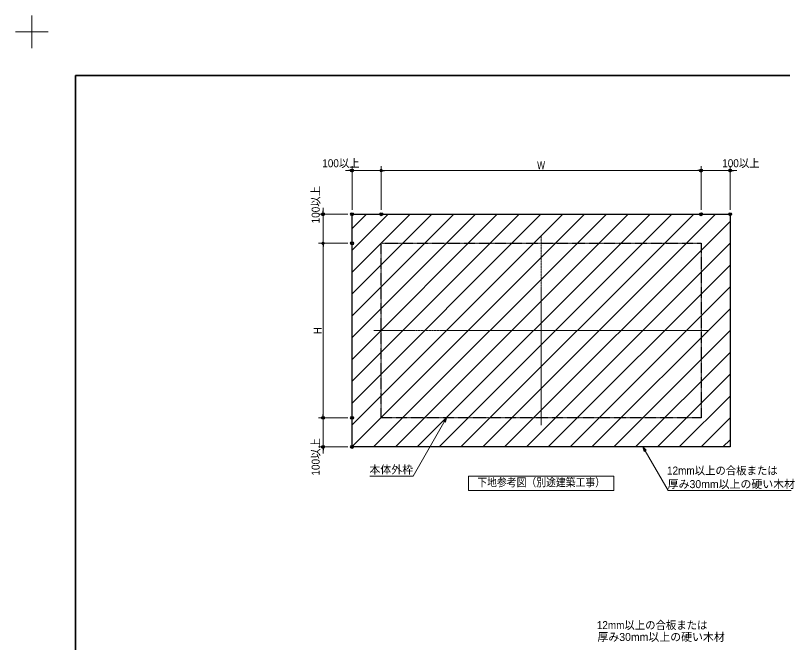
# Model space of a CAD drawing. Units: millimetres, scale not verified. Extents: x -4547 to 4547, y -2284 to 2284.
# Drawn here: x -4547 to -1910, y 127 to 2284 of the extents above; entities that cross this region are included whole.
import ezdxf
from ezdxf.enums import TextEntityAlignment as Align

# ---------------------------------------------------------------- set-up
doc = ezdxf.new("R2010")
doc.units = ezdxf.units.MM
doc.header["$LTSCALE"] = 20
doc.header["$PDMODE"] = 32
doc.header["$PDSIZE"] = 10
doc.linetypes.add('USER3', pattern=[9.172222, 5.997222, -1.058333, 1.058333, -1.058333])
doc.linetypes.add('USER4', pattern=[1.7, 1, -0.7])
for name, color, linetype, lineweight in [('0-0_1図面枠', 7, 'Continuous', 20), ('0-1_3一般', 7, 'Continuous', 15), ('0-2_2寸法-2', 7, 'Continuous', 15), ('0-3_0', 7, 'Continuous', 25), ('0-5_2寸法-1', 7, 'Continuous', 15), ('0-6_2寸法-3', 7, 'Continuous', 15)]:
    doc.layers.add(name, color=color, linetype=linetype, lineweight=lineweight)
doc.layers.add('0-4_Defpoints', color=7, linetype='Continuous')
doc.styles.add('ＭＳ Ｐゴシック', font='')
doc.styles.get('ＭＳ Ｐゴシック').set_extended_font_data('MS PGothic')

# ---------------------------------------------------------------- blocks, each defined once
blk = doc.blocks.new('グループ-54')
at = {"layer": '0-1_3一般', "linetype": 'USER3'}
for p, q in [((-27990, 17500), (-27990, 30500)), ((-16500, 24000), (-39480, 24000))]:
    blk.add_line(p, q, dxfattribs=at)
at = {"layer": '0-1_3一般', "linetype": 'USER4', "lineweight": 30}
blk.add_lwpolyline([(-38980, 30000), (-17000, 30000), (-17000, 18000), (-38980, 18000)], close=True, dxfattribs=at)
blk = doc.blocks.new('_Dot')
at = {"layer": '0-3_0'}
blk.add_line((-10, 0), (-20, 0), dxfattribs=at)
for points in [[(0, 0), (-10, 0), (-9.92, 1.25)], [(0, 0), (-9.92, -1.25), (-10, 0)], [(0, 0), (-9.92, 1.25), (-9.69, 2.49)], [(0, 0), (-9.69, -2.49), (-9.92, -1.25)], [(0, 0), (-9.69, 2.49), (-9.3, 3.68)], [(0, 0), (-9.3, -3.68), (-9.69, -2.49)], [(0, 0), (-9.3, 3.68), (-8.76, 4.82)], [(0, 0), (-8.76, -4.82), (-9.3, -3.68)], [(0, 0), (-8.76, 4.82), (-8.09, 5.88)], [(0, 0), (-8.09, -5.88), (-8.76, -4.82)], [(0, 0), (-8.09, 5.88), (-7.29, 6.85)], [(0, 0), (-7.29, -6.85), (-8.09, -5.88)], [(0, 0), (-7.29, 6.85), (-6.37, 7.71)], [(0, 0), (-6.37, -7.71), (-7.29, -6.85)], [(0, 0), (-6.37, 7.71), (-5.36, 8.44)], [(0, 0), (-5.36, -8.44), (-6.37, -7.71)], [(0, 0), (-5.36, 8.44), (-4.26, 9.05)], [(0, 0), (-4.26, -9.05), (-5.36, -8.44)], [(0, 0), (-4.26, 9.05), (-3.09, 9.51)], [(0, 0), (-3.09, -9.51), (-4.26, -9.05)], [(0, 0), (-3.09, 9.51), (-1.87, 9.82)], [(0, 0), (-1.87, -9.82), (-3.09, -9.51)], [(0, 0), (-1.87, 9.82), (-0.63, 9.98)], [(0, 0), (-0.63, -9.98), (-1.87, -9.82)], [(0, 0), (-0.63, 9.98), (0.63, 9.98)], [(0, 0), (0.63, -9.98), (-0.63, -9.98)], [(0, 0), (0.63, 9.98), (1.87, 9.82)], [(0, 0), (1.87, 9.82), (3.09, 9.51)], [(0, 0), (3.09, 9.51), (4.26, 9.05)], [(0, 0), (4.26, 9.05), (5.36, 8.44)], [(0, 0), (5.36, 8.44), (6.37, 7.71)], [(0, 0), (6.37, 7.71), (7.29, 6.85)], [(0, 0), (7.29, 6.85), (8.09, 5.88)], [(0, 0), (8.09, 5.88), (8.76, 4.82)], [(0, 0), (8.76, 4.82), (9.3, 3.68)], [(0, 0), (9.3, 3.68), (9.69, 2.49)], [(0, 0), (9.69, 2.49), (9.92, 1.25)], [(0, 0), (9.92, 1.25), (10, 0)], [(0, 0), (1.87, -9.82), (0.63, -9.98)], [(0, 0), (3.09, -9.51), (1.87, -9.82)], [(0, 0), (4.26, -9.05), (3.09, -9.51)], [(0, 0), (5.36, -8.44), (4.26, -9.05)], [(0, 0), (6.37, -7.71), (5.36, -8.44)], [(0, 0), (7.29, -6.85), (6.37, -7.71)], [(0, 0), (8.09, -5.88), (7.29, -6.85)], [(0, 0), (8.76, -4.82), (8.09, -5.88)], [(0, 0), (9.3, -3.68), (8.76, -4.82)], [(0, 0), (9.69, -2.49), (9.3, -3.68)], [(0, 0), (9.92, -1.25), (9.69, -2.49)], [(0, 0), (10, 0), (9.92, -1.25)]]:
    blk.add_solid(points, dxfattribs=at)
blk = doc.blocks.new('グループ')
at = {"layer": '0-0_1図面枠', "lineweight": 15}
for p, q in [((-63000, 43425), (-63000, 45675)), ((-64125, 44550), (-61875, 44550))]:
    blk.add_line(p, q, dxfattribs=at)
blk = doc.blocks.new('グループ-2')
at = {"layer": '0-0_1図面枠', "lineweight": 35}
blk.add_lwpolyline([(-60000, 41550), (60000, 41550), (60000, -41550), (-60000, -41550)], close=True, dxfattribs=at)

msp = doc.modelspace()

# ---------------------------------------------------------------- linework, layer by layer
at = {"layer": '0-1_3一般'}
for p, q in [((-3389.63, 1551), (-3340.63, 1600)), ((-3389.63, 1476), (-3265.63, 1600)), ((-3389.63, 1401), (-3190.63, 1600)), ((-3389.63, 1326), (-3115.63, 1600)), ((-3389.63, 1251), (-3040.63, 1600)), ((-3389.63, 1176), (-2965.63, 1600)), ((-3389.63, 1101), (-2890.63, 1600)), ((-3389.63, 1026), (-2815.63, 1600)), ((-3389.63, 951), (-2740.63, 1600)), ((-3389.63, 876), (-2665.63, 1600)), ((-3389.63, 801), (-2590.63, 1600)), ((-3315.63, 800), (-2515.63, 1600)), ((-3240.63, 800), (-2440.63, 1600)), ((-3165.63, 800), (-2365.63, 1600)), ((-3090.63, 800), (-2290.63, 1600)), ((-3015.63, 800), (-2215.63, 1600)), ((-2940.63, 800), (-2140.63, 1600)), ((-2865.63, 800), (-2090.63, 1575)), ((-2790.63, 800), (-2090.63, 1500)), ((-2715.63, 800), (-2090.63, 1425)), ((-2640.63, 800), (-2090.63, 1350)), ((-2565.63, 800), (-2090.63, 1275)), ((-2490.63, 800), (-2090.63, 1200)), ((-2415.63, 800), (-2090.63, 1125)), ((-2340.63, 800), (-2090.63, 1050)), ((-2265.63, 800), (-2090.63, 975)), ((-2190.63, 800), (-2090.63, 900)), ((-2115.63, 800), (-2090.63, 825))]:
    msp.add_line(p, q, dxfattribs=at)
at = {"layer": '0-1_3一般', "lineweight": 30}
msp.add_lwpolyline([(-3389.63, 1600), (-2090.63, 1600), (-2090.63, 800), (-3389.63, 800)], close=True, dxfattribs=at)
at = {"layer": '0-2_2寸法-2'}
for p, q in [((-3400.88, 1750), (-3412.14, 1750)), ((-3389.63, 1615), (-3389.63, 1765)), ((-3289.63, 1750), (-3389.63, 1750)), ((-3289.63, 1615), (-3289.63, 1765)), ((-3278.37, 1750), (-3267.11, 1750)), ((-2201.88, 1750), (-2213.14, 1750)), ((-2190.63, 1615), (-2190.63, 1765)), ((-2190.63, 1750), (-2090.63, 1750)), ((-2090.63, 1615), (-2090.63, 1765)), ((-2079.37, 1750), (-2068.11, 1750)), ((-3489.63, 1611.26), (-3489.63, 1622.51)), ((-3404.63, 1600), (-3504.63, 1600)), ((-3489.63, 1500), (-3489.63, 1600)), ((-3404.63, 1500), (-3504.63, 1500)), ((-3489.63, 1488.74), (-3489.63, 1477.49)), ((-3404.63, 900), (-3504.63, 900)), ((-3489.63, 911.26), (-3489.63, 922.51)), ((-3489.63, 900), (-3489.63, 800)), ((-3404.63, 800), (-3504.63, 800)), ((-3489.63, 788.74), (-3489.63, 777.49))]:
    msp.add_line(p, q, dxfattribs=at)
at = {"layer": '0-4_Defpoints'}
for p in [(-3389.63, 1750), (-2190.63, 1750), (-2090.63, 1750), (-3489.63, 1600), (-3389.63, 1600), (-3289.63, 1600), (-2190.63, 1600), (-2190.63, 1600), (-2090.63, 1600), (-3389.63, 1500), (-3489.63, 900), (-3389.63, 900), (-3489.63, 800), (-3389.63, 800)]:
    msp.add_point(p, dxfattribs=at)
at = {"layer": '0-5_2寸法-1'}
for p, q in [((-3289.63, 1615), (-3289.63, 1765)), ((-3278.37, 1750), (-2201.88, 1750)), ((-2190.63, 1615), (-2190.63, 1765)), ((-3404.63, 1500), (-3504.63, 1500)), ((-3489.63, 1488.74), (-3489.63, 911.26)), ((-3404.63, 900), (-3504.63, 900))]:
    msp.add_line(p, q, dxfattribs=at)
at = {"layer": '0-6_2寸法-3'}
for points in [[(-3328.51, 700), (-3180.35, 700), (-3064.88, 900)], [(-1880.73, 650), (-2303.52, 650), (-2390.13, 800)]]:
    msp.add_lwpolyline(points, dxfattribs=at)
at = {"layer": '0-6_2寸法-3', "lineweight": 5}
for points in [[(-3076.03, 888.85), (-3064.88, 900), (-3068.96, 884.77)], [(-2385.78, 784.84), (-2390.13, 800), (-2378.78, 789.05)]]:
    msp.add_lwpolyline(points, close=True, dxfattribs=at)
at = {"layer": '0-6_2寸法-3'}
msp.add_lwpolyline([(-2990.13, 700), (-2490.13, 700), (-2490.13, 650), (-2990.13, 650)], close=True, dxfattribs=at)
for points in [[(-3076.03, 888.85), (-3068.96, 884.77), (-3064.88, 900)], [(-2385.78, 784.84), (-2378.78, 789.05), (-2390.13, 800)]]:
    msp.add_solid(points, dxfattribs=at)

# ---------------------------------------------------------------- block references
at = {"layer": '0-0_1図面枠', "xscale": 0.05, "yscale": 0.05}
msp.add_blockref('グループ-2', (-1340.63, 0), dxfattribs=at)
at = {"layer": '0-1_3一般', "xscale": 0.05, "yscale": 0.05}
msp.add_blockref('グループ-54', (-1340.63, 0), dxfattribs=at)
at = {"layer": '0-2_2寸法-2', "xscale": 0.5627563, "yscale": 0.5627563}
for p in [(-3389.63, 1750), (-2190.63, 1750)]:
    msp.add_blockref('_Dot', p, dxfattribs=at)
for p, rotation in [((-3289.63, 1750), 180), ((-2090.63, 1750), 180), ((-3489.63, 1600), 270), ((-3489.63, 1500), 90), ((-3489.63, 900), 270), ((-3489.63, 800), 90)]:
    msp.add_blockref('_Dot', p, dxfattribs=dict(at, rotation=rotation))
at = {"layer": '0-4_Defpoints', "xscale": 0.05, "yscale": 0.05}
msp.add_blockref('グループ', (-1340.63, 0), dxfattribs=at)
at = {"layer": '0-5_2寸法-1', "xscale": 0.5627563, "yscale": 0.5627563}
for p, rotation in [((-3289.63, 1750), 180), ((-3489.63, 1500), 90), ((-3489.63, 900), 270)]:
    msp.add_blockref('_Dot', p, dxfattribs=dict(at, rotation=rotation))
msp.add_blockref('_Dot', (-2190.63, 1750), dxfattribs=at)

# ---------------------------------------------------------------- texts
at = {"layer": '0-2_2寸法-2', "style": 'ＭＳ Ｐゴシック', "width": 0.95}
for p in [(-3492.23, 1753.23), (-2117.84, 1753.23)]:
    msp.add_text('100以上', height=27.57, dxfattribs=at).set_placement(p, align=Align.BOTTOM_LEFT)
for p in [(-3492.85, 1568.59), (-3492.85, 701.59)]:
    msp.add_text('100以上', height=27.57, rotation=90, dxfattribs=at).set_placement(p, align=Align.BOTTOM_LEFT)
at = {"layer": '0-5_2寸法-1', "style": 'ＭＳ Ｐゴシック', "width": 0.8}
msp.add_text('W', height=27.51, dxfattribs=at).set_placement((-2753.81, 1746.21), align=Align.BOTTOM_LEFT)
at = {"layer": '0-5_2寸法-1', "style": 'ＭＳ Ｐゴシック', "width": 0.9}
msp.add_text('H', height=27.51, rotation=90, dxfattribs=at).set_placement((-3485.83, 1188.19), align=Align.BOTTOM_LEFT)
at = {"layer": '0-6_2寸法-3', "style": 'ＭＳ Ｐゴシック'}
for s, height, p in [('本体外枠', 27.57, (-3330.24, 700.03)), ('厚み30mm以上の硬い木材', 27.51, (-2305.25, 650.16)), ('厚み30mm以上の硬い木材', 27.51, (-2546.65, 124.66))]:
    msp.add_text(s, height=height, dxfattribs=at).set_placement(p, align=Align.BOTTOM_LEFT)
for s, width, p in [('12mm以上の合板または', 0.95, (-2307.4, 696.72)), ('下地参考図（別途建築工事）', 0.9, (-2959.43, 656.24)), ('12mm以上の合板または', 0.95, (-2548.81, 165.33))]:
    msp.add_text(s, height=27.51, dxfattribs=dict(at, width=width)).set_placement(p, align=Align.BOTTOM_LEFT)

doc.saveas('drawing.dxf')
